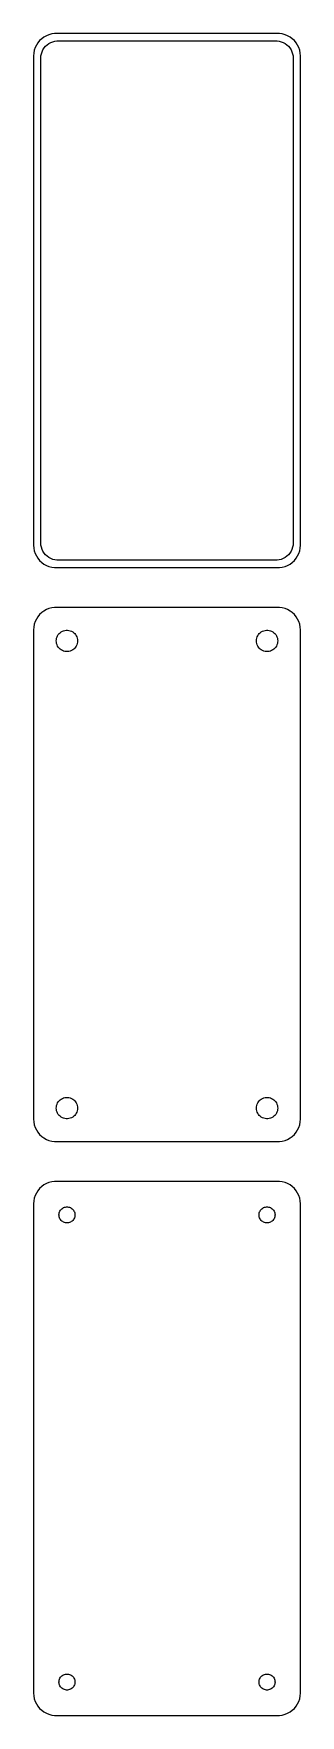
# Model space of a CAD drawing. Header units: metres. Extents: x -30 to 30, y 198 to 576.
import ezdxf

# ---------------------------------------------------------------- set-up
doc = ezdxf.new("R2010")
doc.units = ezdxf.units.M

msp = doc.modelspace()

# ---------------------------------------------------------------- linework, layer by layer
for p, q in [((-28.1871, 574.853), (-28.6448, 574.423)), ((-27.6791, 575.222), (-28.1871, 574.853)), ((-27.1289, 575.524), (-27.6791, 575.222)), ((-26.5451, 575.755), (-27.1289, 575.524)), ((-25.9369, 575.911), (-26.5451, 575.755)), ((-25.3139, 575.99), (-25.9369, 575.911)), ((25.3139, 575.99), (-25.3139, 575.99)), ((25.9369, 575.911), (25.3139, 575.99)), ((26.5451, 575.755), (25.9369, 575.911)), ((27.1289, 575.524), (26.5451, 575.755)), ((27.6791, 575.222), (27.1289, 575.524)), ((28.1871, 574.853), (27.6791, 575.222)), ((28.6448, 574.423), (28.1871, 574.853)), ((-29.9606, 571.627), (-30, 571)), ((-30, 571), (-30, 461)), ((-29.8429, 572.243), (-29.9606, 571.627)), ((-29.6489, 572.841), (-29.8429, 572.243)), ((-29.3815, 573.409), (-29.6489, 572.841)), ((-29.0451, 573.939), (-29.3815, 573.409)), ((-28.6448, 574.423), (-29.0451, 573.939)), ((-28.3726, 570.5), (-28.3421, 570.985)), ((-28.3421, 570.985), (-28.251, 571.463)), ((-28.251, 571.463), (-28.1007, 571.926)), ((-28.1007, 571.926), (-27.8936, 572.366)), ((-27.8936, 572.366), (-27.633, 572.776)), ((-27.633, 572.776), (-27.323, 573.151)), ((-27.323, 573.151), (-26.9685, 573.484)), ((-26.9685, 573.484), (-26.5751, 573.77)), ((-26.5751, 573.77), (-26.1489, 574.004)), ((-26.1489, 574.004), (-25.6967, 574.183)), ((-25.6967, 574.183), (-25.2256, 574.304)), ((-25.2256, 574.304), (-24.7432, 574.365)), ((-24.7432, 574.365), (24.7432, 574.365)), ((24.7432, 574.365), (25.2256, 574.304)), ((25.2256, 574.304), (25.6967, 574.183)), ((25.6967, 574.183), (26.1489, 574.004)), ((26.1489, 574.004), (26.5751, 573.77)), ((26.5751, 573.77), (26.9685, 573.484)), ((26.9685, 573.484), (27.323, 573.151)), ((27.323, 573.151), (27.633, 572.776)), ((27.633, 572.776), (27.8936, 572.366)), ((27.8936, 572.366), (28.1007, 571.926)), ((28.1007, 571.926), (28.251, 571.463)), ((28.251, 571.463), (28.3421, 570.985)), ((28.3421, 570.985), (28.3726, 570.5)), ((29.0451, 573.939), (28.6448, 574.423)), ((29.3815, 573.409), (29.0451, 573.939)), ((29.6489, 572.841), (29.3815, 573.409)), ((29.8429, 572.243), (29.6489, 572.841)), ((29.9606, 571.627), (29.8429, 572.243)), ((30, 571), (29.9606, 571.627)), ((30, 461), (30, 571)), ((-28.3726, 461.5), (-28.3726, 570.5)), ((28.3726, 570.5), (28.3726, 461.5)), ((-28.3421, 461.015), (-28.3726, 461.5)), ((28.3726, 461.5), (28.3421, 461.015)), ((-30, 461), (-29.9606, 460.373)), ((-29.9606, 460.373), (-29.8429, 459.757)), ((-29.8429, 459.757), (-29.6489, 459.159)), ((-29.6489, 459.159), (-29.3815, 458.591)), ((-29.3815, 458.591), (-29.0451, 458.061)), ((-29.0451, 458.061), (-28.6448, 457.577)), ((-28.6448, 457.577), (-28.1871, 457.147)), ((-28.251, 460.537), (-28.3421, 461.015)), ((-28.1007, 460.074), (-28.251, 460.537)), ((-27.8936, 459.634), (-28.1007, 460.074)), ((-27.633, 459.224), (-27.8936, 459.634)), ((-27.323, 458.849), (-27.633, 459.224)), ((-26.9685, 458.516), (-27.323, 458.849)), ((-26.5751, 458.23), (-26.9685, 458.516)), ((-26.1489, 457.996), (-26.5751, 458.23)), ((-25.6967, 457.817), (-26.1489, 457.996)), ((-25.2256, 457.696), (-25.6967, 457.817)), ((-24.7432, 457.635), (-25.2256, 457.696)), ((24.7432, 457.635), (-24.7432, 457.635)), ((25.2256, 457.696), (24.7432, 457.635)), ((25.6967, 457.817), (25.2256, 457.696)), ((26.1489, 457.996), (25.6967, 457.817)), ((26.5751, 458.23), (26.1489, 457.996)), ((26.9685, 458.516), (26.5751, 458.23)), ((27.323, 458.849), (26.9685, 458.516)), ((27.633, 459.224), (27.323, 458.849)), ((27.8936, 459.634), (27.633, 459.224)), ((28.1007, 460.074), (27.8936, 459.634)), ((28.251, 460.537), (28.1007, 460.074)), ((28.1871, 457.147), (28.6448, 457.577)), ((28.3421, 461.015), (28.251, 460.537)), ((28.6448, 457.577), (29.0451, 458.061)), ((29.0451, 458.061), (29.3815, 458.591)), ((29.3815, 458.591), (29.6489, 459.159)), ((29.6489, 459.159), (29.8429, 459.757)), ((29.8429, 459.757), (29.9606, 460.373)), ((29.9606, 460.373), (30, 461)), ((-28.1871, 457.147), (-27.6791, 456.778)), ((-27.6791, 456.778), (-27.1289, 456.476)), ((-27.1289, 456.476), (-26.5451, 456.245)), ((-26.5451, 456.245), (-25.9369, 456.089)), ((-25.9369, 456.089), (-25.3139, 456.01)), ((-25.3139, 456.01), (25.3139, 456.01)), ((25.3139, 456.01), (25.9369, 456.089)), ((25.9369, 456.089), (26.5451, 456.245)), ((26.5451, 456.245), (27.1289, 456.476)), ((27.1289, 456.476), (27.6791, 456.778)), ((27.6791, 456.778), (28.1871, 457.147)), ((-27.6791, 446.222), (-28.1871, 445.853)), ((-27.1289, 446.524), (-27.6791, 446.222)), ((-26.5451, 446.755), (-27.1289, 446.524)), ((-25.9369, 446.911), (-26.5451, 446.755)), ((-25.3139, 446.99), (-25.9369, 446.911)), ((25.3139, 446.99), (-25.3139, 446.99)), ((25.9369, 446.911), (25.3139, 446.99)), ((26.5451, 446.755), (25.9369, 446.911)), ((27.1289, 446.524), (26.5451, 446.755)), ((27.6791, 446.222), (27.1289, 446.524)), ((28.1871, 445.853), (27.6791, 446.222)), ((-29.9606, 442.627), (-30, 442)), ((-29.8429, 443.243), (-29.9606, 442.627)), ((-29.6489, 443.841), (-29.8429, 443.243)), ((-29.3815, 444.409), (-29.6489, 443.841)), ((-29.0451, 444.939), (-29.3815, 444.409)), ((-28.6448, 445.423), (-29.0451, 444.939)), ((-28.1871, 445.853), (-28.6448, 445.423)), ((28.6448, 445.423), (28.1871, 445.853)), ((29.0451, 444.939), (28.6448, 445.423)), ((29.3815, 444.409), (29.0451, 444.939)), ((29.6489, 443.841), (29.3815, 444.409)), ((29.8429, 443.243), (29.6489, 443.841)), ((29.9606, 442.627), (29.8429, 443.243)), ((30, 442), (29.9606, 442.627)), ((-30, 442), (-30, 332)), ((-24.9, 439.5), (-24.8811, 439.801)), ((-24.8811, 439.199), (-24.9, 439.5)), ((-24.8811, 439.801), (-24.8246, 440.097)), ((-24.8246, 438.903), (-24.8811, 439.199)), ((-24.8246, 440.097), (-24.7315, 440.383)), ((-24.7315, 438.617), (-24.8246, 438.903)), ((-24.7315, 440.383), (-24.6031, 440.656)), ((-24.6031, 438.344), (-24.7315, 438.617)), ((-24.6031, 440.656), (-24.4416, 440.911)), ((-24.4416, 440.911), (-24.2495, 441.143)), ((-24.2495, 441.143), (-24.0298, 441.349)), ((-24.0298, 441.349), (-23.786, 441.526)), ((-23.786, 441.526), (-23.5219, 441.672)), ((-23.5219, 441.672), (-23.2416, 441.783)), ((-23.2416, 441.783), (-22.9497, 441.857)), ((-22.9497, 441.857), (-22.6507, 441.895)), ((-22.6507, 441.895), (-22.3493, 441.895)), ((-22.3493, 441.895), (-22.0503, 441.857)), ((-22.0503, 441.857), (-21.7583, 441.783)), ((-21.7583, 441.783), (-21.4781, 441.672)), ((-21.4781, 441.672), (-21.214, 441.526)), ((-21.214, 441.526), (-20.9702, 441.349)), ((-20.9702, 441.349), (-20.7505, 441.143)), ((-20.7505, 441.143), (-20.5583, 440.911)), ((-20.5583, 440.911), (-20.3969, 440.656)), ((-20.3969, 440.656), (-20.2685, 440.383)), ((-20.2685, 438.617), (-20.3969, 438.344)), ((-20.2685, 440.383), (-20.1754, 440.097)), ((-20.1754, 438.903), (-20.2685, 438.617)), ((-20.1754, 440.097), (-20.1189, 439.801)), ((-20.1189, 439.199), (-20.1754, 438.903)), ((-20.1189, 439.801), (-20.1, 439.5)), ((-20.1, 439.5), (-20.1189, 439.199)), ((20.1, 439.5), (20.1189, 439.801)), ((20.1189, 439.199), (20.1, 439.5)), ((20.1189, 439.801), (20.1754, 440.097)), ((20.1754, 438.903), (20.1189, 439.199)), ((20.1754, 440.097), (20.2685, 440.383)), ((20.2685, 438.617), (20.1754, 438.903)), ((20.2685, 440.383), (20.3969, 440.656)), ((20.3969, 438.344), (20.2685, 438.617)), ((20.3969, 440.656), (20.5583, 440.911)), ((20.5583, 440.911), (20.7505, 441.143)), ((20.7505, 441.143), (20.9702, 441.349)), ((20.9702, 441.349), (21.214, 441.526)), ((21.214, 441.526), (21.4781, 441.672)), ((21.4781, 441.672), (21.7583, 441.783)), ((21.7583, 441.783), (22.0503, 441.857)), ((22.0503, 441.857), (22.3493, 441.895)), ((22.3493, 441.895), (22.6507, 441.895)), ((22.6507, 441.895), (22.9497, 441.857)), ((22.9497, 441.857), (23.2416, 441.783)), ((23.2416, 441.783), (23.5219, 441.672)), ((23.5219, 441.672), (23.786, 441.526)), ((23.786, 441.526), (24.0298, 441.349)), ((24.0298, 441.349), (24.2495, 441.143)), ((24.2495, 441.143), (24.4416, 440.911)), ((24.4416, 440.911), (24.6031, 440.656)), ((24.6031, 440.656), (24.7315, 440.383)), ((24.7315, 438.617), (24.6031, 438.344)), ((24.7315, 440.383), (24.8246, 440.097)), ((24.8246, 438.903), (24.7315, 438.617)), ((24.8246, 440.097), (24.8811, 439.801)), ((24.8811, 439.199), (24.8246, 438.903)), ((24.8811, 439.801), (24.9, 439.5)), ((24.9, 439.5), (24.8811, 439.199)), ((30, 332), (30, 442)), ((-24.4416, 438.089), (-24.6031, 438.344)), ((-24.2495, 437.857), (-24.4416, 438.089)), ((-24.0298, 437.651), (-24.2495, 437.857)), ((-23.786, 437.474), (-24.0298, 437.651)), ((-23.5219, 437.328), (-23.786, 437.474)), ((-23.2416, 437.217), (-23.5219, 437.328)), ((-22.9497, 437.143), (-23.2416, 437.217)), ((-22.6507, 437.105), (-22.9497, 437.143)), ((-22.3493, 437.105), (-22.6507, 437.105)), ((-22.0503, 437.143), (-22.3493, 437.105)), ((-21.7583, 437.217), (-22.0503, 437.143)), ((-21.4781, 437.328), (-21.7583, 437.217)), ((-21.214, 437.474), (-21.4781, 437.328)), ((-20.9702, 437.651), (-21.214, 437.474)), ((-20.7505, 437.857), (-20.9702, 437.651)), ((-20.5583, 438.089), (-20.7505, 437.857)), ((-20.3969, 438.344), (-20.5583, 438.089)), ((20.5583, 438.089), (20.3969, 438.344)), ((20.7505, 437.857), (20.5583, 438.089)), ((20.9702, 437.651), (20.7505, 437.857)), ((21.214, 437.474), (20.9702, 437.651)), ((21.4781, 437.328), (21.214, 437.474)), ((21.7583, 437.217), (21.4781, 437.328)), ((22.0503, 437.143), (21.7583, 437.217)), ((22.3493, 437.105), (22.0503, 437.143)), ((22.6507, 437.105), (22.3493, 437.105)), ((22.9497, 437.143), (22.6507, 437.105)), ((23.2416, 437.217), (22.9497, 437.143)), ((23.5219, 437.328), (23.2416, 437.217)), ((23.786, 437.474), (23.5219, 437.328)), ((24.0298, 437.651), (23.786, 437.474)), ((24.2495, 437.857), (24.0298, 437.651)), ((24.4416, 438.089), (24.2495, 437.857)), ((24.6031, 438.344), (24.4416, 438.089)), ((-24.0298, 336.349), (-23.786, 336.526)), ((-23.786, 336.526), (-23.5219, 336.672)), ((-23.5219, 336.672), (-23.2416, 336.783)), ((-23.2416, 336.783), (-22.9497, 336.857)), ((-22.9497, 336.857), (-22.6507, 336.895)), ((-22.6507, 336.895), (-22.3493, 336.895)), ((-22.3493, 336.895), (-22.0503, 336.857)), ((-22.0503, 336.857), (-21.7583, 336.783)), ((-21.7583, 336.783), (-21.4781, 336.672)), ((-21.4781, 336.672), (-21.214, 336.526)), ((-21.214, 336.526), (-20.9702, 336.349)), ((20.9702, 336.349), (21.214, 336.526)), ((21.214, 336.526), (21.4781, 336.672)), ((21.4781, 336.672), (21.7583, 336.783)), ((21.7583, 336.783), (22.0503, 336.857)), ((22.0503, 336.857), (22.3493, 336.895)), ((22.3493, 336.895), (22.6507, 336.895)), ((22.6507, 336.895), (22.9497, 336.857)), ((22.9497, 336.857), (23.2416, 336.783)), ((23.2416, 336.783), (23.5219, 336.672)), ((23.5219, 336.672), (23.786, 336.526)), ((23.786, 336.526), (24.0298, 336.349)), ((-24.9, 334.5), (-24.8811, 334.801)), ((-24.8811, 334.199), (-24.9, 334.5)), ((-24.8811, 334.801), (-24.8246, 335.097)), ((-24.8246, 333.903), (-24.8811, 334.199)), ((-24.8246, 335.097), (-24.7315, 335.383)), ((-24.7315, 333.617), (-24.8246, 333.903)), ((-24.7315, 335.383), (-24.6031, 335.656)), ((-24.6031, 333.344), (-24.7315, 333.617)), ((-24.6031, 335.656), (-24.4416, 335.911)), ((-24.4416, 333.089), (-24.6031, 333.344)), ((-24.4416, 335.911), (-24.2495, 336.143)), ((-24.2495, 332.857), (-24.4416, 333.089)), ((-24.2495, 336.143), (-24.0298, 336.349)), ((-24.0298, 332.651), (-24.2495, 332.857)), ((-23.786, 332.474), (-24.0298, 332.651)), ((-20.9702, 332.651), (-21.214, 332.474)), ((-20.9702, 336.349), (-20.7505, 336.143)), ((-20.7505, 332.857), (-20.9702, 332.651)), ((-20.7505, 336.143), (-20.5583, 335.911)), ((-20.5583, 333.089), (-20.7505, 332.857)), ((-20.5583, 335.911), (-20.3969, 335.656)), ((-20.3969, 333.344), (-20.5583, 333.089)), ((-20.3969, 335.656), (-20.2685, 335.383)), ((-20.2685, 333.617), (-20.3969, 333.344)), ((-20.2685, 335.383), (-20.1754, 335.097)), ((-20.1754, 333.903), (-20.2685, 333.617)), ((-20.1754, 335.097), (-20.1189, 334.801)), ((-20.1189, 334.199), (-20.1754, 333.903)), ((-20.1189, 334.801), (-20.1, 334.5)), ((-20.1, 334.5), (-20.1189, 334.199)), ((20.1, 334.5), (20.1189, 334.801)), ((20.1189, 334.199), (20.1, 334.5)), ((20.1189, 334.801), (20.1754, 335.097)), ((20.1754, 333.903), (20.1189, 334.199)), ((20.1754, 335.097), (20.2685, 335.383)), ((20.2685, 333.617), (20.1754, 333.903)), ((20.2685, 335.383), (20.3969, 335.656)), ((20.3969, 333.344), (20.2685, 333.617)), ((20.3969, 335.656), (20.5583, 335.911)), ((20.5583, 333.089), (20.3969, 333.344)), ((20.5583, 335.911), (20.7505, 336.143)), ((20.7505, 332.857), (20.5583, 333.089)), ((20.7505, 336.143), (20.9702, 336.349)), ((20.9702, 332.651), (20.7505, 332.857)), ((21.214, 332.474), (20.9702, 332.651)), ((24.0298, 332.651), (23.786, 332.474)), ((24.0298, 336.349), (24.2495, 336.143)), ((24.2495, 332.857), (24.0298, 332.651)), ((24.2495, 336.143), (24.4416, 335.911)), ((24.4416, 333.089), (24.2495, 332.857)), ((24.4416, 335.911), (24.6031, 335.656)), ((24.6031, 333.344), (24.4416, 333.089)), ((24.6031, 335.656), (24.7315, 335.383)), ((24.7315, 333.617), (24.6031, 333.344)), ((24.7315, 335.383), (24.8246, 335.097)), ((24.8246, 333.903), (24.7315, 333.617)), ((24.8246, 335.097), (24.8811, 334.801)), ((24.8811, 334.199), (24.8246, 333.903)), ((24.8811, 334.801), (24.9, 334.5)), ((24.9, 334.5), (24.8811, 334.199)), ((-30, 332), (-29.9606, 331.373)), ((-29.9606, 331.373), (-29.8429, 330.757)), ((-29.8429, 330.757), (-29.6489, 330.159)), ((-29.6489, 330.159), (-29.3815, 329.591)), ((-29.3815, 329.591), (-29.0451, 329.061)), ((-29.0451, 329.061), (-28.6448, 328.577)), ((-23.5219, 332.328), (-23.786, 332.474)), ((-23.2416, 332.217), (-23.5219, 332.328)), ((-22.9497, 332.143), (-23.2416, 332.217)), ((-22.6507, 332.105), (-22.9497, 332.143)), ((-22.3493, 332.105), (-22.6507, 332.105)), ((-22.0503, 332.143), (-22.3493, 332.105)), ((-21.7583, 332.217), (-22.0503, 332.143)), ((-21.4781, 332.328), (-21.7583, 332.217)), ((-21.214, 332.474), (-21.4781, 332.328)), ((21.4781, 332.328), (21.214, 332.474)), ((21.7583, 332.217), (21.4781, 332.328)), ((22.0503, 332.143), (21.7583, 332.217)), ((22.3493, 332.105), (22.0503, 332.143)), ((22.6507, 332.105), (22.3493, 332.105)), ((22.9497, 332.143), (22.6507, 332.105)), ((23.2416, 332.217), (22.9497, 332.143)), ((23.5219, 332.328), (23.2416, 332.217)), ((23.786, 332.474), (23.5219, 332.328)), ((28.6448, 328.577), (29.0451, 329.061)), ((29.0451, 329.061), (29.3815, 329.591)), ((29.3815, 329.591), (29.6489, 330.159)), ((29.6489, 330.159), (29.8429, 330.757)), ((29.8429, 330.757), (29.9606, 331.373)), ((29.9606, 331.373), (30, 332)), ((-28.6448, 328.577), (-28.1871, 328.147)), ((-28.1871, 328.147), (-27.6791, 327.778)), ((-27.6791, 327.778), (-27.1289, 327.476)), ((-27.1289, 327.476), (-26.5451, 327.245)), ((-26.5451, 327.245), (-25.9369, 327.089)), ((-25.9369, 327.089), (-25.3139, 327.01)), ((-25.3139, 327.01), (25.3139, 327.01)), ((25.3139, 327.01), (25.9369, 327.089)), ((25.9369, 327.089), (26.5451, 327.245)), ((26.5451, 327.245), (27.1289, 327.476)), ((27.1289, 327.476), (27.6791, 327.778)), ((27.6791, 327.778), (28.1871, 328.147)), ((28.1871, 328.147), (28.6448, 328.577)), ((-27.1289, 317.524), (-27.6791, 317.222)), ((-26.5451, 317.755), (-27.1289, 317.524)), ((-25.9369, 317.911), (-26.5451, 317.755)), ((-25.3139, 317.99), (-25.9369, 317.911)), ((25.3139, 317.99), (-25.3139, 317.99)), ((25.9369, 317.911), (25.3139, 317.99)), ((26.5451, 317.755), (25.9369, 317.911)), ((27.1289, 317.524), (26.5451, 317.755)), ((27.6791, 317.222), (27.1289, 317.524)), ((-29.8429, 314.243), (-29.9606, 313.627)), ((-29.6489, 314.841), (-29.8429, 314.243)), ((-29.3815, 315.409), (-29.6489, 314.841)), ((-29.0451, 315.939), (-29.3815, 315.409)), ((-28.6448, 316.423), (-29.0451, 315.939)), ((-28.1871, 316.853), (-28.6448, 316.423)), ((-27.6791, 317.222), (-28.1871, 316.853)), ((28.1871, 316.853), (27.6791, 317.222)), ((28.6448, 316.423), (28.1871, 316.853)), ((29.0451, 315.939), (28.6448, 316.423)), ((29.3815, 315.409), (29.0451, 315.939)), ((29.6489, 314.841), (29.3815, 315.409)), ((29.8429, 314.243), (29.6489, 314.841)), ((29.9606, 313.627), (29.8429, 314.243)), ((-29.9606, 313.627), (-30, 313)), ((-30, 313), (-30, 203)), ((-24.3, 310.5), (-24.2858, 310.726)), ((-24.2858, 310.274), (-24.3, 310.5)), ((-24.2858, 310.726), (-24.2434, 310.948)), ((-24.2434, 310.052), (-24.2858, 310.274)), ((-24.2434, 310.948), (-24.1736, 311.163)), ((-24.1736, 309.837), (-24.2434, 310.052)), ((-24.1736, 311.163), (-24.0773, 311.367)), ((-24.0773, 311.367), (-23.9562, 311.558)), ((-23.9562, 311.558), (-23.8121, 311.732)), ((-23.8121, 311.732), (-23.6474, 311.887)), ((-23.6474, 311.887), (-23.4645, 312.02)), ((-23.4645, 312.02), (-23.2664, 312.129)), ((-23.2664, 312.129), (-23.0562, 312.212)), ((-23.0562, 312.212), (-22.8373, 312.268)), ((-22.8373, 312.268), (-22.613, 312.296)), ((-22.613, 312.296), (-22.387, 312.296)), ((-22.387, 312.296), (-22.1627, 312.268)), ((-22.1627, 312.268), (-21.9438, 312.212)), ((-21.9438, 312.212), (-21.7336, 312.129)), ((-21.7336, 312.129), (-21.5355, 312.02)), ((-21.5355, 312.02), (-21.3526, 311.887)), ((-21.3526, 311.887), (-21.1879, 311.732)), ((-21.1879, 311.732), (-21.0438, 311.558)), ((-21.0438, 311.558), (-20.9226, 311.367)), ((-20.9226, 311.367), (-20.8264, 311.163)), ((-20.8264, 311.163), (-20.7565, 310.948)), ((-20.7565, 310.052), (-20.8264, 309.837)), ((-20.7565, 310.948), (-20.7142, 310.726)), ((-20.7142, 310.274), (-20.7565, 310.052)), ((-20.7142, 310.726), (-20.7, 310.5)), ((-20.7, 310.5), (-20.7142, 310.274)), ((20.7, 310.5), (20.7142, 310.726)), ((20.7142, 310.274), (20.7, 310.5)), ((20.7142, 310.726), (20.7565, 310.948)), ((20.7565, 310.052), (20.7142, 310.274)), ((20.7565, 310.948), (20.8264, 311.163)), ((20.8264, 309.837), (20.7565, 310.052)), ((20.8264, 311.163), (20.9226, 311.367)), ((20.9226, 311.367), (21.0438, 311.558)), ((21.0438, 311.558), (21.1879, 311.732)), ((21.1879, 311.732), (21.3526, 311.887)), ((21.3526, 311.887), (21.5355, 312.02)), ((21.5355, 312.02), (21.7336, 312.129)), ((21.7336, 312.129), (21.9438, 312.212)), ((21.9438, 312.212), (22.1627, 312.268)), ((22.1627, 312.268), (22.387, 312.296)), ((22.387, 312.296), (22.613, 312.296)), ((22.613, 312.296), (22.8373, 312.268)), ((22.8373, 312.268), (23.0562, 312.212)), ((23.0562, 312.212), (23.2664, 312.129)), ((23.2664, 312.129), (23.4645, 312.02)), ((23.4645, 312.02), (23.6474, 311.887)), ((23.6474, 311.887), (23.8121, 311.732)), ((23.8121, 311.732), (23.9562, 311.558)), ((23.9562, 311.558), (24.0773, 311.367)), ((24.0773, 311.367), (24.1736, 311.163)), ((24.1736, 311.163), (24.2434, 310.948)), ((24.2434, 310.052), (24.1736, 309.837)), ((24.2434, 310.948), (24.2858, 310.726)), ((24.2858, 310.274), (24.2434, 310.052)), ((24.2858, 310.726), (24.3, 310.5)), ((24.3, 310.5), (24.2858, 310.274)), ((30, 313), (29.9606, 313.627)), ((30, 203), (30, 313)), ((-24.0773, 309.633), (-24.1736, 309.837)), ((-23.9562, 309.442), (-24.0773, 309.633)), ((-23.8121, 309.268), (-23.9562, 309.442)), ((-23.6474, 309.113), (-23.8121, 309.268)), ((-23.4645, 308.98), (-23.6474, 309.113)), ((-23.2664, 308.871), (-23.4645, 308.98)), ((-23.0562, 308.788), (-23.2664, 308.871)), ((-22.8373, 308.732), (-23.0562, 308.788)), ((-22.613, 308.704), (-22.8373, 308.732)), ((-22.387, 308.704), (-22.613, 308.704)), ((-22.1627, 308.732), (-22.387, 308.704)), ((-21.9438, 308.788), (-22.1627, 308.732)), ((-21.7336, 308.871), (-21.9438, 308.788)), ((-21.5355, 308.98), (-21.7336, 308.871)), ((-21.3526, 309.113), (-21.5355, 308.98)), ((-21.1879, 309.268), (-21.3526, 309.113)), ((-21.0438, 309.442), (-21.1879, 309.268)), ((-20.9226, 309.633), (-21.0438, 309.442)), ((-20.8264, 309.837), (-20.9226, 309.633)), ((20.9226, 309.633), (20.8264, 309.837)), ((21.0438, 309.442), (20.9226, 309.633)), ((21.1879, 309.268), (21.0438, 309.442)), ((21.3526, 309.113), (21.1879, 309.268)), ((21.5355, 308.98), (21.3526, 309.113)), ((21.7336, 308.871), (21.5355, 308.98)), ((21.9438, 308.788), (21.7336, 308.871)), ((22.1627, 308.732), (21.9438, 308.788)), ((22.387, 308.704), (22.1627, 308.732)), ((22.613, 308.704), (22.387, 308.704)), ((22.8373, 308.732), (22.613, 308.704)), ((23.0562, 308.788), (22.8373, 308.732)), ((23.2664, 308.871), (23.0562, 308.788)), ((23.4645, 308.98), (23.2664, 308.871)), ((23.6474, 309.113), (23.4645, 308.98)), ((23.8121, 309.268), (23.6474, 309.113)), ((23.9562, 309.442), (23.8121, 309.268)), ((24.0773, 309.633), (23.9562, 309.442)), ((24.1736, 309.837), (24.0773, 309.633)), ((-24.3, 205.5), (-24.2858, 205.726)), ((-24.2858, 205.274), (-24.3, 205.5)), ((-24.2858, 205.726), (-24.2434, 205.948)), ((-24.2434, 205.052), (-24.2858, 205.274)), ((-24.2434, 205.948), (-24.1736, 206.163)), ((-24.1736, 204.837), (-24.2434, 205.052)), ((-24.1736, 206.163), (-24.0773, 206.367)), ((-24.0773, 204.633), (-24.1736, 204.837)), ((-24.0773, 206.367), (-23.9562, 206.558)), ((-23.9562, 204.442), (-24.0773, 204.633)), ((-23.9562, 206.558), (-23.8121, 206.732)), ((-23.8121, 204.268), (-23.9562, 204.442)), ((-23.8121, 206.732), (-23.6474, 206.887)), ((-23.6474, 204.113), (-23.8121, 204.268)), ((-23.6474, 206.887), (-23.4645, 207.02)), ((-23.4645, 203.98), (-23.6474, 204.113)), ((-23.4645, 207.02), (-23.2664, 207.129)), ((-23.2664, 207.129), (-23.0562, 207.212)), ((-23.0562, 207.212), (-22.8373, 207.268)), ((-22.8373, 207.268), (-22.613, 207.296)), ((-22.613, 207.296), (-22.387, 207.296)), ((-22.387, 207.296), (-22.1627, 207.268)), ((-22.1627, 207.268), (-21.9438, 207.212)), ((-21.9438, 207.212), (-21.7336, 207.129)), ((-21.7336, 207.129), (-21.5355, 207.02)), ((-21.5355, 207.02), (-21.3526, 206.887)), ((-21.3526, 204.113), (-21.5355, 203.98)), ((-21.3526, 206.887), (-21.1879, 206.732)), ((-21.1879, 204.268), (-21.3526, 204.113)), ((-21.1879, 206.732), (-21.0438, 206.558)), ((-21.0438, 204.442), (-21.1879, 204.268)), ((-21.0438, 206.558), (-20.9226, 206.367)), ((-20.9226, 204.633), (-21.0438, 204.442)), ((-20.9226, 206.367), (-20.8264, 206.163)), ((-20.8264, 204.837), (-20.9226, 204.633)), ((-20.8264, 206.163), (-20.7565, 205.948)), ((-20.7565, 205.052), (-20.8264, 204.837)), ((-20.7565, 205.948), (-20.7142, 205.726)), ((-20.7142, 205.274), (-20.7565, 205.052)), ((-20.7142, 205.726), (-20.7, 205.5)), ((-20.7, 205.5), (-20.7142, 205.274)), ((20.7, 205.5), (20.7142, 205.726)), ((20.7142, 205.274), (20.7, 205.5)), ((20.7142, 205.726), (20.7565, 205.948)), ((20.7565, 205.052), (20.7142, 205.274)), ((20.7565, 205.948), (20.8264, 206.163)), ((20.8264, 204.837), (20.7565, 205.052)), ((20.8264, 206.163), (20.9226, 206.367)), ((20.9226, 204.633), (20.8264, 204.837)), ((20.9226, 206.367), (21.0438, 206.558)), ((21.0438, 204.442), (20.9226, 204.633)), ((21.0438, 206.558), (21.1879, 206.732)), ((21.1879, 204.268), (21.0438, 204.442)), ((21.1879, 206.732), (21.3526, 206.887)), ((21.3526, 204.113), (21.1879, 204.268)), ((21.3526, 206.887), (21.5355, 207.02)), ((21.5355, 203.98), (21.3526, 204.113)), ((21.5355, 207.02), (21.7336, 207.129)), ((21.7336, 207.129), (21.9438, 207.212)), ((21.9438, 207.212), (22.1627, 207.268)), ((22.1627, 207.268), (22.387, 207.296)), ((22.387, 207.296), (22.613, 207.296)), ((22.613, 207.296), (22.8373, 207.268)), ((22.8373, 207.268), (23.0562, 207.212)), ((23.0562, 207.212), (23.2664, 207.129)), ((23.2664, 207.129), (23.4645, 207.02)), ((23.4645, 207.02), (23.6474, 206.887)), ((23.6474, 204.113), (23.4645, 203.98)), ((23.6474, 206.887), (23.8121, 206.732)), ((23.8121, 204.268), (23.6474, 204.113)), ((23.8121, 206.732), (23.9562, 206.558)), ((23.9562, 204.442), (23.8121, 204.268)), ((23.9562, 206.558), (24.0773, 206.367)), ((24.0773, 204.633), (23.9562, 204.442)), ((24.0773, 206.367), (24.1736, 206.163)), ((24.1736, 204.837), (24.0773, 204.633)), ((24.1736, 206.163), (24.2434, 205.948)), ((24.2434, 205.052), (24.1736, 204.837)), ((24.2434, 205.948), (24.2858, 205.726)), ((24.2858, 205.274), (24.2434, 205.052)), ((24.2858, 205.726), (24.3, 205.5)), ((24.3, 205.5), (24.2858, 205.274)), ((-30, 203), (-29.9606, 202.373)), ((-29.9606, 202.373), (-29.8429, 201.757)), ((-29.8429, 201.757), (-29.6489, 201.159)), ((-29.6489, 201.159), (-29.3815, 200.591)), ((-29.3815, 200.591), (-29.0451, 200.061)), ((-23.2664, 203.871), (-23.4645, 203.98)), ((-23.0562, 203.788), (-23.2664, 203.871)), ((-22.8373, 203.732), (-23.0562, 203.788)), ((-22.613, 203.704), (-22.8373, 203.732)), ((-22.387, 203.704), (-22.613, 203.704)), ((-22.1627, 203.732), (-22.387, 203.704)), ((-21.9438, 203.788), (-22.1627, 203.732)), ((-21.7336, 203.871), (-21.9438, 203.788)), ((-21.5355, 203.98), (-21.7336, 203.871)), ((21.7336, 203.871), (21.5355, 203.98)), ((21.9438, 203.788), (21.7336, 203.871)), ((22.1627, 203.732), (21.9438, 203.788)), ((22.387, 203.704), (22.1627, 203.732)), ((22.613, 203.704), (22.387, 203.704)), ((22.8373, 203.732), (22.613, 203.704)), ((23.0562, 203.788), (22.8373, 203.732)), ((23.2664, 203.871), (23.0562, 203.788)), ((23.4645, 203.98), (23.2664, 203.871)), ((29.0451, 200.061), (29.3815, 200.591)), ((29.3815, 200.591), (29.6489, 201.159)), ((29.6489, 201.159), (29.8429, 201.757)), ((29.8429, 201.757), (29.9606, 202.373)), ((29.9606, 202.373), (30, 203)), ((-29.0451, 200.061), (-28.6448, 199.577)), ((-28.6448, 199.577), (-28.1871, 199.147)), ((-28.1871, 199.147), (-27.6791, 198.778)), ((-27.6791, 198.778), (-27.1289, 198.476)), ((-27.1289, 198.476), (-26.5451, 198.245)), ((-26.5451, 198.245), (-25.9369, 198.089)), ((-25.9369, 198.089), (-25.3139, 198.01)), ((-25.3139, 198.01), (25.3139, 198.01)), ((25.3139, 198.01), (25.9369, 198.089)), ((25.9369, 198.089), (26.5451, 198.245)), ((26.5451, 198.245), (27.1289, 198.476)), ((27.1289, 198.476), (27.6791, 198.778)), ((27.6791, 198.778), (28.1871, 199.147)), ((28.1871, 199.147), (28.6448, 199.577)), ((28.6448, 199.577), (29.0451, 200.061))]:
    msp.add_line(p, q)

doc.saveas('drawing.dxf')
